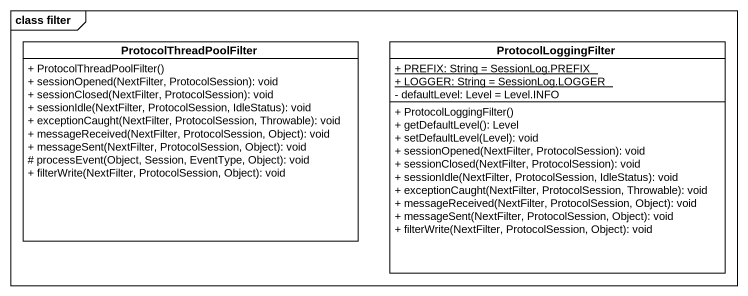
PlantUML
@startuml
mainframe class filter
hide circle
hide empty members
skinparam classAttributeIconSize 0
class ProtocolThreadPoolFilter {
  + ProtocolThreadPoolFilter()
  + sessionOpened(NextFilter, ProtocolSession): void
  + sessionClosed(NextFilter, ProtocolSession): void
  + sessionIdle(NextFilter, ProtocolSession, IdleStatus): void
  + exceptionCaught(NextFilter, ProtocolSession, Throwable): void
  + messageReceived(NextFilter, ProtocolSession, Object): void
  + messageSent(NextFilter, ProtocolSession, Object): void
  # processEvent(Object, Session, EventType, Object): void
  + filterWrite(NextFilter, ProtocolSession, Object): void
}
class ProtocolLoggingFilter {
  {static} + PREFIX: String = SessionLog.PREFIX
  {static} + LOGGER: String = SessionLog.LOGGER
  - defaultLevel: Level = Level.INFO
  + ProtocolLoggingFilter()
  + getDefaultLevel(): Level
  + setDefaultLevel(Level): void
  + sessionOpened(NextFilter, ProtocolSession): void
  + sessionClosed(NextFilter, ProtocolSession): void
  + sessionIdle(NextFilter, ProtocolSession, IdleStatus): void
  + exceptionCaught(NextFilter, ProtocolSession, Throwable): void
  + messageReceived(NextFilter, ProtocolSession, Object): void
  + messageSent(NextFilter, ProtocolSession, Object): void
  + filterWrite(NextFilter, ProtocolSession, Object): void
}
@enduml
